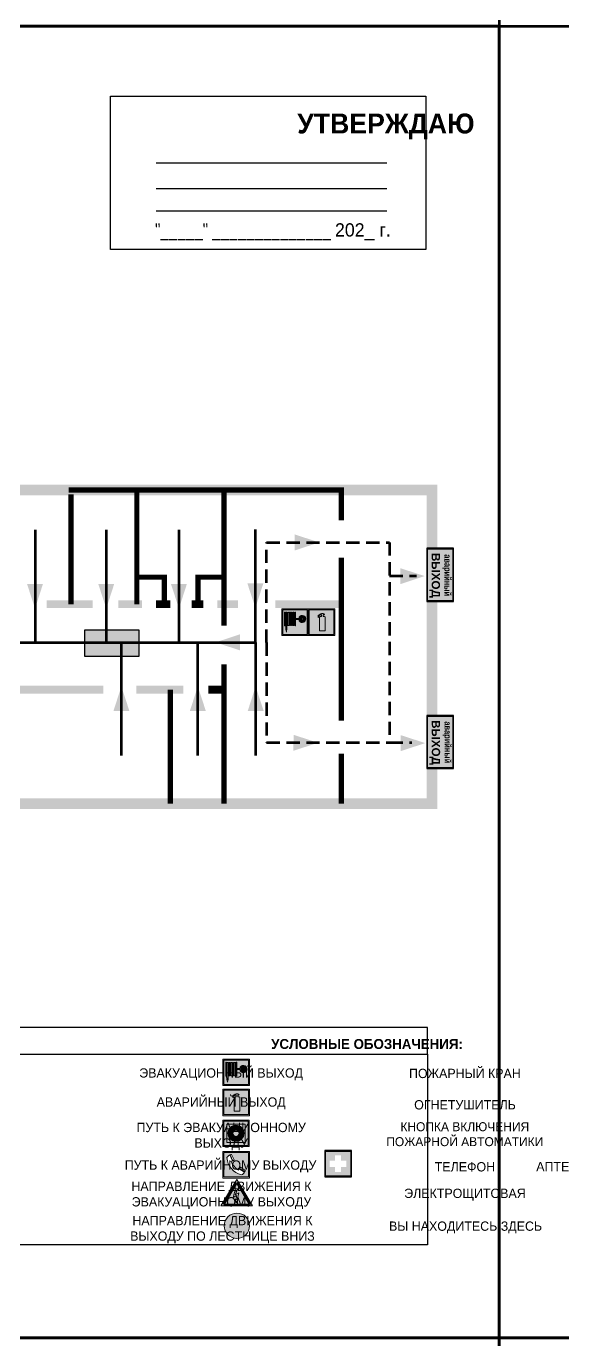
# Model space of a CAD drawing. Header units: millimetres. Extents: x 13810 to 67229, y 12374 to 21950.
# Drawn here: x 40170.2 to 40331.9, y 19876.4 to 20272 of the extents above; entities that cross this region are included whole.
import ezdxf

# ---------------------------------------------------------------- set-up
doc = ezdxf.new("R2010")
doc.units = ezdxf.units.MM
doc.linetypes.add('{ Wide Dash }', pattern=[12, 4, -2, 4, -2])
doc.layers.add('_Equipment', color=252, linetype='Continuous', lineweight=0)
doc.layers.add('План_Штампы', color=7, linetype='Continuous')
doc.styles.add('обычный', font='arial.ttf')

# ---------------------------------------------------------------- blocks, each defined once
blk = doc.blocks.new('A$C3E6D3DDE')
at = {"lineweight": 5}
h = blk.add_hatch(color=40, dxfattribs=at)
h.paths.add_polyline_path([(24.1, 1.45), (16.46, -11.35), (31.74, -11.35)])
h.paths.add_polyline_path([(24.09, -0.46), (30.03, -10.41), (18.14, -10.41)], flags=16)
h.paths.add_polyline_path([(24.54, -3.08), (23.41, -6.02), (25.13, -5.01), (24.33, -8.5), (24.82, -8.27), (23.79, -9.86), (23.4, -8.04), (23.8, -8.43), (24.04, -6.29), (22.39, -7.25), (23.44, -3.08)], flags=0)
h = blk.add_hatch(color=256, dxfattribs=at)
h.paths.add_polyline_path([(24.37, 0.03, 0.567511), (23.82, 0.03), (17.59, -10.4, 0.582454), (17.86, -10.88), (30.32, -10.88, 0.582149), (30.6, -10.4)])
h.paths.add_polyline_path([(24.09, -0.46), (18.14, -10.41), (30.03, -10.41)], flags=16)
h.paths.add_polyline_path([(24.54, -3.08), (23.41, -6.02), (25.13, -5.01), (24.33, -8.5), (24.82, -8.27), (23.79, -9.86), (23.4, -8.04), (23.8, -8.43), (24.04, -6.29), (22.39, -7.25), (23.44, -3.08)], flags=0)
h = blk.add_hatch(color=40, dxfattribs=at)
h.paths.add_polyline_path([(24.09, -0.46), (18.14, -10.41), (30.03, -10.41)])
h.paths.add_polyline_path([(24.82, -8.27), (23.79, -9.86), (23.4, -8.04), (23.8, -8.43), (24.04, -6.29), (22.39, -7.25), (23.44, -3.08), (24.54, -3.08), (23.41, -6.02), (25.13, -5.01), (24.33, -8.5)], flags=16)
at = {"color": 40, "lineweight": 5}
for p, q in [((16.46, -11.35), (24.1, 1.45)), ((24.1, 1.45), (31.74, -11.35))]:
    blk.add_line(p, q, dxfattribs=at)
at = {"lineweight": 5}
for p, q in [((17.59, -10.4), (23.82, 0.03)), ((24.37, 0.03), (30.6, -10.4)), ((18.14, -10.41), (24.09, -0.46)), ((23.44, -3.08), (22.39, -7.25)), ((22.39, -7.25), (24.04, -6.29)), ((23.41, -6.02), (24.54, -3.08)), ((25.13, -5.01), (23.41, -6.02)), ((24.54, -3.08), (23.44, -3.08)), ((24.04, -6.29), (23.8, -8.43)), ((24.09, -0.46), (30.03, -10.41)), ((24.33, -8.5), (25.13, -5.01)), ((17.86, -10.88), (30.32, -10.88)), ((18.14, -10.41), (30.03, -10.41)), ((23.8, -8.43), (23.4, -8.04)), ((23.4, -8.04), (23.79, -9.86)), ((23.79, -9.86), (24.82, -8.27)), ((24.82, -8.27), (24.33, -8.5))]:
    blk.add_line(p, q, dxfattribs=at)
at = {"color": 50, "lineweight": 5}
blk.add_line((31.74, -11.35), (16.46, -11.35), dxfattribs=at)
blk = doc.blocks.new('A$C54414219')
at = {"true_color": 0xffffff}
h = blk.add_hatch(color=7, dxfattribs=at)
h.paths.add_polyline_path([(2.39, -9.45), (2.39, -18.3), (11.23, -18.3), (11.23, -9.45)], flags=0)
h.paths.add_polyline_path([(10.71, -13.87, -1), (2.92, -13.87, -1)], flags=0)
h.paths.add_polyline_path([(8.3, -13.87, -1), (5.33, -13.87, -1)], flags=0)
h.paths.add_polyline_path([(0.41, -7.47), (0.41, -20.27), (13.21, -20.27), (13.21, -7.47)])
h.paths.add_polyline_path([(0.92, -19.77), (12.71, -19.77), (12.71, -7.98), (0.92, -7.98)], flags=16)
h.paths.add_polyline_path([(11.23, -9.45), (11.23, -18.3), (2.39, -18.3), (2.39, -9.45)], flags=0)
at = {"lineweight": 5}
h = blk.add_hatch(color=242, dxfattribs=at)
h.paths.add_polyline_path([(12.71, -7.98), (0.92, -7.98), (0.92, -19.77), (12.71, -19.77)])
h.paths.add_polyline_path([(11.23, -18.3), (2.39, -18.3), (2.39, -9.45), (11.23, -9.45)], flags=16)
h.paths.add_polyline_path([(10.71, -13.87, -1), (2.92, -13.87, -1)], flags=0)
h.paths.add_polyline_path([(8.3, -13.87, -1), (5.33, -13.87, -1)], flags=0)
at = {"true_color": 0xffffff}
h = blk.add_hatch(color=7, dxfattribs=at)
h.paths.add_polyline_path([(2.39, -9.45), (2.39, -18.3), (11.23, -18.3), (11.23, -9.45)])
h.paths.add_polyline_path([(10.71, -13.87, -1), (2.92, -13.87, -1)], flags=16)
h.paths.add_polyline_path([(8.3, -13.87, -1), (5.33, -13.87, -1)], flags=0)
at = {"lineweight": 5}
h = blk.add_hatch(color=242, dxfattribs=at)
h.paths.add_polyline_path([(2.92, -13.87, 1), (10.71, -13.87, 1)])
h.paths.add_polyline_path([(8.3, -13.87, -1), (5.33, -13.87, -1)], flags=16)
at = {"color": 242, "lineweight": 5}
for p, q in [((0.41, -20.27), (0.41, -7.47)), ((0.41, -7.47), (13.21, -7.47)), ((0.41, -7.47), (13.21, -7.47)), ((13.21, -20.27), (13.21, -7.47)), ((0.41, -20.27), (13.21, -20.27))]:
    blk.add_line(p, q, dxfattribs=at)
for points in [[(0.92, -7.98), (12.71, -7.98), (12.71, -19.77), (0.92, -19.77)], [(2.39, -9.45), (11.23, -9.45), (11.23, -18.3), (2.39, -18.3)]]:
    blk.add_lwpolyline(points, close=True, dxfattribs=at)
for radius in [3.89, 1.49]:
    blk.add_circle((6.81, -13.87), radius, dxfattribs=at)
blk = doc.blocks.new('A$C456E1F9C')
at = {"lineweight": 5}
h = blk.add_hatch(color=242, dxfattribs=at)
h.paths.add_polyline_path([(0.51, -1.47), (0.51, -13.26), (12.29, -13.26), (12.29, -1.47)])
h.paths.add_polyline_path([(5.42, -4.95, -0.254479), (4.78, -5.4), (3.52, -2.53, -0.209735), (4.23, -2.4)], flags=16)
h.paths.add_polyline_path([(8.53, -8.6), (10.87, -10.17), (10.54, -10.76), (8.03, -9.13, -0.192251)], flags=16)
h.paths.add_polyline_path([(4.61, -5.49, 0.005518), (3.87, -5.72, 0.128647), (7.49, -10.01, 0.00809), (7.83, -9.33), (10.47, -10.97, -0.16736), (8.99, -12.25, -0.327862), (1.95, -3.95, -0.166952), (3.36, -2.62)], flags=16)
at = {"color": 242, "lineweight": 5}
for p, q in [((0, -13.77), (0, -0.97)), ((12.8, -0.97), (0, -0.97)), ((4.61, -5.49), (3.36, -2.62)), ((3.52, -2.53), (4.78, -5.4)), ((4.23, -2.4), (5.42, -4.95)), ((12.8, -13.77), (12.8, -0.97)), ((7.83, -9.33), (10.47, -10.97)), ((8.03, -9.13), (10.54, -10.76)), ((10.81, -10.12), (8.53, -8.6)), ((10.54, -10.76), (10.8, -10.3)), ((10.8, -10.3), (10.81, -10.12)), ((0, -13.77), (12.8, -13.77))]:
    blk.add_line(p, q, dxfattribs=at)
blk.add_lwpolyline([(0.51, -1.47), (12.29, -1.47), (12.29, -13.26), (0.51, -13.26)], close=True, dxfattribs=at)
for centre, radius, start, end in [((4.59, -5.34), 2.99, 114.28453, 152.19739), ((11.12, -3.31), 9.19, 183.99153, 256.60086), ((4.02, -3.27), 0.891, 76.32839, 123.70924), ((14.98, -39.1), 35.17, 107.14873, 108.41345), ((13.86, -0.94), 11.08, 205.55365, 234.87622), ((4.68, -4.59), 0.824, 276.9621, 334.07228), ((-13.31, 0.8), 23.44, 332.54871, 334.40268), ((8.94, -9.5), 0.989, 114.40924, 157.93883), ((7.87, -9.46), 3, 291.92908, 329.9329)]:
    blk.add_arc(centre, radius, start, end, dxfattribs=at)
blk = doc.blocks.new('A$C18900ED3')
h = blk.add_hatch(color=126)
h.paths.add_polyline_path([(-0.18, -0.18), (-7.02, -0.18), (-7.02, -7.02), (-0.18, -7.02)])
h.paths.add_polyline_path([(-5.89, -4.46), (-5.89, -2.77), (-4.46, -2.77), (-4.46, -1.31), (-2.77, -1.31), (-2.77, -2.77), (-1.33, -2.77), (-1.33, -4.46), (-2.77, -4.46), (-2.77, -5.89), (-4.46, -5.89), (-4.46, -4.46)], flags=16)
at = {"color": 126}
for p, q in [((-7.2, 0), (-7.2, -7.2)), ((0, 0), (-7.2, 0)), ((0, -7.2), (0, 0)), ((-7.02, -7.02), (-7.02, -0.18)), ((-7.02, -0.18), (-0.18, -0.18)), ((-0.18, -0.18), (-0.18, -7.02)), ((-0.18, -7.02), (-7.02, -7.02)), ((-7.2, -7.2), (0, -7.2))]:
    blk.add_line(p, q, dxfattribs=at)
blk = doc.blocks.new('A$C37112FD5')
at = {"true_color": 0xf5f5ff}
h = blk.add_hatch(color=7, dxfattribs=at)
h.dxf.hatch_style = 1
h.paths.add_polyline_path([(12.8, -7.4), (0, -7.4), (0, -20.2), (12.8, -20.2)])
h.paths.add_polyline_path([(12.29, -7.91), (12.29, -19.69), (0.51, -19.69), (0.51, -7.91)], flags=16)
h.paths.add_polyline_path([(4.98, -9.04, -0.42597), (5.17, -9.22), (5.17, -12.25), (5.17, -15.29, -0.432244), (4.98, -15.47), (4.83, -15.47, -0.42597), (4.64, -15.29), (4.64, -12.25), (4.64, -9.22, -0.432244), (4.83, -9.04)], flags=0)
h.paths.add_polyline_path([(4.28, -9.22), (4.28, -12.25), (4.28, -15.29, -0.432244), (4.09, -15.47), (3.94, -15.47, -0.42597), (3.75, -15.29), (3.75, -12.25), (3.75, -9.22, -0.432244), (3.94, -9.04), (4.09, -9.04, -0.42597)], flags=0)
h.paths.add_polyline_path([(5.72, -9.04), (5.87, -9.04, -0.42597), (6.06, -9.22), (6.06, -12.25), (6.06, -15.29, -0.432244), (5.87, -15.47), (5.72, -15.47, -0.42597), (5.53, -15.29), (5.53, -12.25), (5.53, -9.22, -0.432244)], flags=0)
h.paths.add_polyline_path([(6.42, -8.9), (6.5, -8.9, -0.42597), (6.69, -9.08), (6.69, -12.03), (8.21, -12.03, -15.824349), (8.21, -12.47), (6.69, -12.47), (6.69, -15.42, -0.432244), (6.5, -15.6), (6.42, -15.6)], flags=0)
h.paths.add_polyline_path([(3.39, -9.22), (3.39, -12.25), (3.39, -15.29, -0.432244), (3.2, -15.47), (3.05, -15.47, -0.42597), (2.85, -15.29), (2.85, -12.25), (2.85, -9.22, -0.432244), (3.05, -9.04), (3.2, -9.04, -0.42597)], flags=0)
h.paths.add_polyline_path([(2.5, -9.22), (2.5, -16.71), (1.96, -16.71), (1.96, -9.22, -0.432244), (2.15, -9.04), (2.31, -9.04, -0.42597)], flags=0)
h.paths.add_polyline_path([(1.61, -8.9), (1.61, -15.6), (1.57, -15.6, -0.42597), (1.37, -15.42), (1.37, -12.03), (1.37, -9.09, -0.432244), (1.57, -8.9)], flags=0)
h.paths.add_polyline_path([(9.76, -10.81), (9.76, -12.03), (8.49, -12.03, -0.336371)], flags=0)
h.paths.add_polyline_path([(8.49, -12.47), (9.76, -12.47), (9.76, -13.7, -0.336371)], flags=0)
h.paths.add_polyline_path([(10.11, -10.81, -0.336371), (11.38, -12.03), (10.11, -12.03)], flags=0)
h.paths.add_polyline_path([(10.11, -12.47), (11.38, -12.47, -0.336371), (10.11, -13.7)], flags=0)
h.paths.add_polyline_path([(2.5, -16.84), (2.5, -17.05), (1.97, -17.05), (1.97, -16.84)], flags=0)
h.paths.add_polyline_path([(2.5, -17.24, -0.033778), (2.24, -18.6, -0.033778), (1.97, -17.24)], flags=0)
h = blk.add_hatch(color=242)
h.dxf.hatch_style = 1
h.paths.add_polyline_path([(12.29, -7.91), (0.51, -7.91), (0.51, -19.69), (12.29, -19.69)])
h.paths.add_polyline_path([(6.42, -15.6), (6.42, -8.9), (6.5, -8.9, -0.42597), (6.69, -9.08), (6.69, -12.03), (8.21, -12.03, -15.824349), (8.21, -12.47), (6.69, -12.47), (6.69, -15.42, -0.432244), (6.5, -15.6)], flags=16)
h.paths.add_polyline_path([(5.87, -15.47), (5.72, -15.47, -0.42597), (5.53, -15.29), (5.53, -12.25), (5.53, -9.22, -0.432244), (5.72, -9.04), (5.87, -9.04, -0.42597), (6.06, -9.22), (6.06, -12.25), (6.06, -15.29, -0.432244)], flags=16)
h.paths.add_polyline_path([(4.98, -15.47), (4.83, -15.47, -0.42597), (4.64, -15.29), (4.64, -12.25), (4.64, -9.22, -0.432244), (4.83, -9.04), (4.98, -9.04, -0.42597), (5.17, -9.22), (5.17, -12.25), (5.17, -15.29, -0.432244)], flags=16)
h.paths.add_polyline_path([(4.09, -15.47), (3.94, -15.47, -0.42597), (3.75, -15.29), (3.75, -12.25), (3.75, -9.22, -0.432244), (3.94, -9.04), (4.09, -9.04, -0.42597), (4.28, -9.22), (4.28, -12.25), (4.28, -15.29, -0.432244)], flags=16)
h.paths.add_polyline_path([(3.2, -15.47), (3.05, -15.47, -0.42597), (2.85, -15.29), (2.85, -12.25), (2.85, -9.22, -0.432244), (3.05, -9.04), (3.2, -9.04, -0.42597), (3.39, -9.22), (3.39, -12.25), (3.39, -15.29, -0.432244)], flags=16)
h.paths.add_polyline_path([(2.5, -17.05), (1.97, -17.05), (1.97, -16.84), (2.5, -16.84)], flags=16)
h.paths.add_polyline_path([(2.5, -17.24, -0.033778), (2.24, -18.6, -0.033778), (1.97, -17.24)], flags=16)
h.paths.add_polyline_path([(2.5, -16.71), (1.96, -16.71), (1.96, -9.22, -0.432244), (2.15, -9.04), (2.31, -9.04, -0.42597), (2.5, -9.22)], flags=16)
h.paths.add_polyline_path([(1.61, -15.6), (1.57, -15.6, -0.42597), (1.37, -15.42), (1.37, -12.03), (1.37, -9.09, -0.432244), (1.57, -8.9), (1.61, -8.9)], flags=16)
h.paths.add_polyline_path([(8.49, -12.47), (9.76, -12.47), (9.76, -13.7, -0.336371)], flags=0)
h.paths.add_polyline_path([(10.11, -13.7), (10.11, -12.47), (11.38, -12.47, -0.336371)], flags=0)
h.paths.add_polyline_path([(8.49, -12.03, -0.336371), (9.76, -10.81), (9.76, -12.03)], flags=0)
h.paths.add_polyline_path([(10.11, -12.03), (10.11, -10.81, -0.336371), (11.38, -12.03)], flags=0)
h = blk.add_hatch(color=7, dxfattribs=at)
h.dxf.hatch_style = 1
h.paths.add_polyline_path([(1.61, -8.9), (1.57, -8.9, 0.432244), (1.37, -9.09), (1.37, -12.03), (1.37, -15.42, 0.42597), (1.57, -15.6), (1.61, -15.6)])
h.paths.add_polyline_path([(2.5, -9.22, 0.42597), (2.31, -9.04), (2.15, -9.04, 0.432244), (1.96, -9.22), (1.96, -16.71), (2.5, -16.71)])
h.paths.add_polyline_path([(2.5, -16.84), (1.97, -16.84), (1.97, -17.05), (2.5, -17.05)])
h.paths.add_polyline_path([(2.5, -17.24), (1.97, -17.24, 0.033778), (2.24, -18.6, 0.033778)])
h.paths.add_polyline_path([(3.39, -12.25), (3.39, -9.22, 0.42597), (3.2, -9.04), (3.05, -9.04, 0.432244), (2.85, -9.22), (2.85, -12.25), (2.85, -15.29, 0.42597), (3.05, -15.47), (3.2, -15.47, 0.432244), (3.39, -15.29)])
h.paths.add_polyline_path([(4.28, -12.25), (4.28, -9.22, 0.42597), (4.09, -9.04), (3.94, -9.04, 0.432244), (3.75, -9.22), (3.75, -12.25), (3.75, -15.29, 0.42597), (3.94, -15.47), (4.09, -15.47, 0.432244), (4.28, -15.29)])
h.paths.add_polyline_path([(5.17, -12.25), (5.17, -9.22, 0.42597), (4.98, -9.04), (4.83, -9.04, 0.432244), (4.64, -9.22), (4.64, -12.25), (4.64, -15.29, 0.42597), (4.83, -15.47), (4.98, -15.47, 0.432244), (5.17, -15.29)])
h.paths.add_polyline_path([(6.06, -12.25), (6.06, -9.22, 0.42597), (5.87, -9.04), (5.72, -9.04, 0.432244), (5.53, -9.22), (5.53, -12.25), (5.53, -15.29, 0.42597), (5.72, -15.47), (5.87, -15.47, 0.432244), (6.06, -15.29)])
h.paths.add_polyline_path([(6.69, -12.47), (8.21, -12.47, 15.824349), (8.21, -12.03), (6.69, -12.03), (6.69, -9.08, 0.42597), (6.5, -8.9), (6.42, -8.9), (6.42, -15.6), (6.5, -15.6, 0.432244), (6.69, -15.42)])
h.paths.add_polyline_path([(8.49, -12.47), (9.76, -12.47), (9.76, -13.7, -0.336371)], flags=16)
h.paths.add_polyline_path([(8.49, -12.03, -0.336371), (9.76, -10.81), (9.76, -12.03)], flags=16)
h.paths.add_polyline_path([(10.11, -12.47), (11.38, -12.47, -0.336371), (10.11, -13.7)], flags=16)
h.paths.add_polyline_path([(10.11, -12.03), (10.11, -10.81, -0.336371), (11.38, -12.03)], flags=16)
h = blk.add_hatch(color=242)
h.dxf.hatch_style = 1
h.paths.add_polyline_path([(9.76, -10.81, 0.336371), (8.49, -12.03), (9.76, -12.03)])
h.paths.add_polyline_path([(10.11, -10.81), (10.11, -12.03), (11.38, -12.03, 0.336371)])
h.paths.add_polyline_path([(11.38, -12.47), (10.11, -12.47), (10.11, -13.7, 0.336371)])
h.paths.add_polyline_path([(9.76, -12.47), (8.49, -12.47, 0.336371), (9.76, -13.7)])
at = {"color": 242, "lineweight": 5}
for p, q in [((0, -20.2), (0, -7.4)), ((0, -7.4), (12.8, -7.4)), ((1.37, -12.03), (1.37, -9.08)), ((1.37, -12.03), (1.37, -15.42)), ((1.57, -8.9), (1.61, -8.9)), ((1.61, -8.9), (1.61, -15.6)), ((1.96, -16.71), (1.96, -9.22)), ((2.15, -9.04), (2.31, -9.04)), ((2.5, -16.71), (2.5, -9.22)), ((2.85, -12.25), (2.85, -9.22)), ((2.85, -12.25), (2.85, -15.29)), ((3.05, -9.04), (3.2, -9.04)), ((3.39, -12.25), (3.39, -9.22)), ((3.39, -12.25), (3.39, -15.29)), ((3.75, -12.25), (3.75, -9.22)), ((3.75, -12.25), (3.75, -15.29)), ((3.94, -9.04), (4.09, -9.04)), ((4.28, -12.25), (4.28, -9.22)), ((4.28, -12.25), (4.28, -15.29)), ((4.64, -12.25), (4.64, -9.22)), ((4.64, -12.25), (4.64, -15.29)), ((4.83, -9.04), (4.98, -9.04)), ((5.17, -12.25), (5.17, -9.22)), ((5.17, -12.25), (5.17, -15.29)), ((5.53, -12.25), (5.53, -9.22)), ((5.53, -12.25), (5.53, -15.29)), ((5.72, -9.04), (5.87, -9.04)), ((6.06, -12.25), (6.06, -9.22)), ((6.06, -12.25), (6.06, -15.29)), ((6.42, -8.9), (6.42, -15.6)), ((6.5, -8.9), (6.42, -8.9)), ((6.69, -12.03), (6.69, -9.08)), ((8.21, -12.03), (6.69, -12.03)), ((8.21, -12.47), (6.69, -12.47)), ((6.69, -12.47), (6.69, -15.42)), ((9.76, -12.03), (8.49, -12.03)), ((9.76, -12.47), (8.49, -12.47)), ((9.76, -10.81), (9.76, -12.03)), ((9.76, -12.47), (9.76, -13.7)), ((10.11, -10.81), (10.11, -12.03)), ((11.38, -12.03), (10.11, -12.03)), ((11.38, -12.47), (10.11, -12.47)), ((10.11, -12.47), (10.11, -13.7)), ((12.8, -20.2), (12.8, -7.4)), ((1.57, -15.6), (1.61, -15.6)), ((1.96, -16.71), (2.5, -16.71)), ((1.97, -16.84), (2.5, -16.84)), ((1.97, -17.05), (1.97, -16.84)), ((2.5, -17.05), (1.97, -17.05)), ((1.97, -17.24), (2.5, -17.24)), ((2.5, -16.84), (2.5, -17.05)), ((3.05, -15.47), (3.2, -15.47)), ((3.94, -15.47), (4.09, -15.47)), ((4.83, -15.47), (4.98, -15.47)), ((5.72, -15.47), (5.87, -15.47)), ((6.42, -15.6), (6.5, -15.6)), ((0, -20.2), (12.8, -20.2))]:
    blk.add_line(p, q, dxfattribs=at)
blk.add_lwpolyline([(0.51, -7.91), (12.29, -7.91), (12.29, -19.69), (0.51, -19.69)], close=True, dxfattribs=at)
for centre, radius, start, end in [((1.56, -9.09), 0.182, 87.10267, 180.60715), ((2.15, -9.22), 0.182, 87.10267, 180.60715), ((2.32, -9.22), 0.182, 359.39285, 92.89733), ((3.04, -9.22), 0.182, 87.10267, 180.60715), ((3.21, -9.22), 0.182, 359.39285, 92.89733), ((3.93, -9.22), 0.182, 87.10267, 180.60715), ((4.1, -9.22), 0.182, 359.39285, 92.89733), ((4.82, -9.22), 0.182, 87.10267, 180.60715), ((4.99, -9.22), 0.182, 359.39285, 92.89733), ((5.71, -9.22), 0.182, 87.10267, 180.60715), ((5.88, -9.22), 0.182, 359.39285, 92.89733), ((6.51, -9.09), 0.182, 359.39285, 92.89733), ((9.93, -12.25), 1.74, 187.23185, 172.76815), ((9.93, -12.25), 1.46, 96.99266, 171.35851), ((9.93, -12.25), 1.46, 188.64149, 263.00734), ((9.93, -12.25), 1.46, 8.64149, 83.00734), ((9.93, -12.25), 1.46, 276.99266, 351.35851), ((1.56, -15.42), 0.182, 179.39285, 272.89733), ((12.17, -15.98), 10.27, 187.04098, 194.7793), ((-7.7, -15.98), 10.27, 345.2207, 352.95902), ((3.04, -15.29), 0.182, 179.39285, 272.89733), ((3.21, -15.29), 0.182, 267.10267, 0.60715), ((3.93, -15.29), 0.182, 179.39285, 272.89733), ((4.1, -15.29), 0.182, 267.10267, 0.60715), ((4.82, -15.29), 0.182, 179.39285, 272.89733), ((4.99, -15.29), 0.182, 267.10267, 0.60715), ((5.71, -15.29), 0.182, 179.39285, 272.89733), ((5.88, -15.29), 0.182, 267.10267, 0.60715), ((6.51, -15.42), 0.182, 267.10267, 0.60715)]:
    blk.add_arc(centre, radius, start, end, dxfattribs=at)
blk = doc.blocks.new('A$C3AD82952')
at = {"true_color": 0xf5f5ff}
h = blk.add_hatch(color=7, dxfattribs=at)
h.dxf.hatch_style = 1
h.paths.add_polyline_path([(8.21, 8.73, 0.414214), (7.89, 9.05), (7.22, 9.05), (7.22, 9.92), (7.59, 9.92, 1), (7.57, 10.36), (7.22, 10.36), (7.22, 10.6), (6.43, 10.6), (6.43, 10.36), (6.01, 10.36), (4.74, 9.59), (4.74, 8.69), (4.98, 8.73), (4.98, 9.26), (6.12, 9.91), (6.43, 9.91), (6.43, 9.05), (5.76, 9.05, 0.414214), (5.44, 8.73), (5.44, 2.2), (8.21, 2.2)], flags=0)
h.paths.add_polyline_path([(12.8, 12.8), (0, 12.8), (0, 0), (12.8, 0)])
h.paths.add_polyline_path([(0.51, 12.29), (12.29, 12.29), (12.29, 0.51), (0.51, 0.51)], flags=16)
h.paths.add_polyline_path([(4.74, 9.59), (6.01, 10.36), (6.43, 10.36), (6.43, 10.6), (7.22, 10.6), (7.22, 10.36), (7.59, 10.36, -0.94586), (7.59, 9.92), (7.22, 9.92), (7.22, 9.05), (7.89, 9.05, -0.414214), (8.21, 8.73), (8.21, 2.2), (5.44, 2.2), (5.44, 8.73, -0.414214), (5.76, 9.05), (6.43, 9.05), (6.43, 9.91), (6.12, 9.91), (4.98, 9.26), (4.98, 8.73), (4.74, 8.69)], flags=0)
h = blk.add_hatch(color=242)
h.dxf.hatch_style = 1
h.paths.add_polyline_path([(12.29, 12.29), (0.51, 12.29), (0.51, 0.51), (12.29, 0.51)])
h.paths.add_polyline_path([(4.74, 8.69), (4.74, 9.59), (6.01, 10.36), (6.43, 10.36), (6.43, 10.6), (7.22, 10.6), (7.22, 10.36), (7.59, 10.36, -0.94586), (7.59, 9.92), (7.22, 9.92), (7.22, 9.05), (7.89, 9.05, -0.414214), (8.21, 8.73), (8.21, 2.2), (5.44, 2.2), (5.44, 8.73, -0.414214), (5.76, 9.05), (6.43, 9.05), (6.43, 9.91), (6.12, 9.91), (4.98, 9.26), (4.98, 8.73)], flags=16)
h = blk.add_hatch(color=7, dxfattribs=at)
h.dxf.hatch_style = 1
h.paths.add_polyline_path([(8.21, 8.73, 0.414214), (7.89, 9.05), (7.22, 9.05), (7.22, 9.92), (7.59, 9.92, 1), (7.57, 10.36), (7.22, 10.36), (7.22, 10.6), (6.43, 10.6), (6.43, 10.36), (6.01, 10.36), (4.74, 9.59), (4.74, 8.69), (4.98, 8.73), (4.98, 9.26), (6.12, 9.91), (6.43, 9.91), (6.43, 9.05), (5.76, 9.05, 0.414214), (5.44, 8.73), (5.44, 2.2), (8.21, 2.2)])
at = {"color": 242, "lineweight": 5}
for p, q in [((0, 0), (0, 12.8)), ((0, 12.8), (12.8, 12.8)), ((12.8, 0), (12.8, 12.8)), ((6.01, 10.36), (4.74, 9.59)), ((4.74, 9.59), (4.74, 8.69)), ((4.74, 8.69), (4.98, 8.73)), ((4.98, 9.26), (6.12, 9.91)), ((4.98, 8.73), (4.98, 9.26)), ((5.44, 2.2), (5.44, 8.73)), ((5.76, 9.05), (6.43, 9.05)), ((6.01, 10.36), (6.43, 10.36)), ((6.12, 9.91), (6.43, 9.91)), ((7.22, 10.6), (6.43, 10.6)), ((6.43, 10.6), (6.43, 10.36)), ((6.43, 9.91), (6.43, 9.05)), ((7.22, 10.36), (7.22, 10.6)), ((7.59, 10.36), (7.22, 10.36)), ((7.22, 9.05), (7.22, 9.92)), ((7.59, 9.92), (7.22, 9.92)), ((7.89, 9.05), (7.22, 9.05)), ((8.21, 2.2), (8.21, 8.73)), ((0, 0), (12.8, 0)), ((5.44, 2.2), (8.21, 2.2))]:
    blk.add_line(p, q, dxfattribs=at)
blk.add_lwpolyline([(0.51, 12.29), (12.29, 12.29), (12.29, 0.51), (0.51, 0.51)], close=True, dxfattribs=at)
for centre, radius, start, end in [((5.76, 8.73), 0.32, 90, 180), ((7.58, 10.14), 0.223, 273.18746, 86.81254), ((7.89, 8.73), 0.32, 0, 90)]:
    blk.add_arc(centre, radius, start, end, dxfattribs=at)
blk = doc.blocks.new('A$C7B8C2D5B')
at = {"lineweight": 0}
h = blk.add_hatch(color=5, dxfattribs=at)
h.dxf.hatch_style = 1
h.paths.add_polyline_path([(1.4, -3.02, 1), (-2.11, -3.02, 1)])
at = {"color": 5, "lineweight": 0}
blk.add_circle((-0.36, -3.02), 1.75, dxfattribs=at)
blk = doc.blocks.new('A$C41C009D9')
at = {"true_color": 0xffffff}
blk.add_hatch(color=7, dxfattribs=at).paths.add_polyline_path([(0, 8), (-16, 8), (-16, 0), (0, 0)])
h = blk.add_hatch(color=126)
h.dxf.hatch_style = 1
h.paths.add_polyline_path([(-15.8, 7.8), (-15.8, 0.2), (-0.2, 0.2), (-0.2, 7.8)])
at = {"color": 126}
for points in [[(-16, 0), (0, 0), (0, 8), (-16, 8)], [(-16, 0), (0, 0), (0, 8), (-16, 8)], [(-15.8, 7.8), (-0.2, 7.8), (-0.2, 0.2), (-15.8, 0.2)]]:
    blk.add_lwpolyline(points, close=True, dxfattribs=at)
at = {"color": 7, "true_color": 0xffffff, "insert": (-15.8, 7.3), "char_height": 2.5, "width": 15.5999, "attachment_point": 1, "style": 'обычный'}
blk.add_mtext('\\pi1.6133;{\\fArial|b1|i0|c204|p34;\\H0.8x;\\W0.8;аварийный\\H1.25x;\\W1;\\P\\pi1.2327;ВЫХОД}', dxfattribs=at)
blk = doc.blocks.new('A$C32E8229D')
at = {"true_color": 0xffffff}
blk.add_hatch(color=7, dxfattribs=at).paths.add_polyline_path([(0, 0), (0, -8), (16, -8), (16, 0)])
h = blk.add_hatch(color=126)
h.paths.add_polyline_path([(0.2, -0.2), (15.8, -0.2), (15.8, -7.8), (0.2, -7.8)])
h.paths.add_polyline_path([(13.49, -2.05), (12.08, -2.05), (11.37, -2.63, 0.162397), (11.29, -2.84), (11.29, -3.63), (10.35, -3.63), (10.35, -4.05), (11.68, -4.05), (11.68, -3.48), (12.26, -4.28), (11.29, -5.1), (11.29, -6.78), (11.85, -6.78), (11.85, -5.44), (12.8, -4.64), (12.8, -5.94), (14.46, -5.94), (14.46, -5.39), (13.45, -5.39), (13.45, -3.97), (12.46, -2.59), (13.15, -2.59), (13.69, -3.34), (14.18, -3)], flags=16)
h.paths.add_polyline_path([(10.74, -1.82, 1), (11.8, -1.82, 1)], flags=16)
h.paths.add_polyline_path([(9.39, -3.59), (5.99, -3.59), (6.56, -3.03), (5.91, -3.03), (5.1, -3.83), (5.91, -4.64), (6.56, -4.64), (5.99, -4.09), (9.39, -4.09)], flags=16)
h.paths.add_polyline_path([(4.29, -1.08), (1.72, -1.08), (1.72, -6.6), (4.29, -6.6)], flags=16)
at = {"color": 126}
blk.add_lwpolyline([(16, -8), (0, -8), (0, 0), (16, 0)], close=True, dxfattribs=at)

msp = doc.modelspace()

# ---------------------------------------------------------------- linework, layer by layer
at = {"color": 2, "lineweight": 100}
for points in [[(39712.67, 20666.99), (40312.67, 20666.99), (40312.67, 20271.99), (39712.67, 20271.99)], [(39712.67, 20271.99), (40312.67, 20271.99), (40312.67, 19876.99), (39712.67, 19876.99)], [(40312.67, 20271.99), (40912.67, 20271.99), (40912.67, 19876.99), (40312.67, 19876.99)], [(39712.67, 19876.99), (40312.67, 19876.99), (40312.67, 19481.99), (39712.67, 19481.99)], [(40312.67, 19876.99), (40912.67, 19876.99), (40912.67, 19481.99), (40312.67, 19481.99)]]:
    msp.add_lwpolyline(points, close=True, dxfattribs=at)
for points in [[(40195.62, 20250.96), (40290.62, 20250.96), (40290.62, 20204.75), (40195.62, 20204.75)], [(40147.29, 19962.4), (40291.06, 19962.4), (40291.06, 19970.45), (40147.29, 19970.45)], [(40147.29, 19962.4), (40291.06, 19962.4), (40291.06, 19905), (40147.29, 19905)]]:
    msp.add_lwpolyline(points, close=True)
for points in [[(40209.37, 20230.91), (40278.89, 20230.91)], [(40209.37, 20223.15), (40278.89, 20223.15)], [(40209.37, 20216.36), (40278.89, 20216.36)]]:
    msp.add_lwpolyline(points)
at = {"color": 126, "lineweight": 100, "true_color": 0x008754}
for points in [[(40113.96, 20086.35), (40239.24, 20086.35), (40239.24, 20120.44)], [(40172.84, 20120.37), (40172.84, 20086.35)], [(40194.3, 20120.37), (40194.3, 20086.35)], [(40216.21, 20120.37), (40216.21, 20086.35)], [(40198.78, 20086.35), (40198.78, 20052.33)], [(40221.81, 20086.35), (40221.81, 20052.33)], [(40239.24, 20086.35), (40239.24, 20052.33)]]:
    msp.add_lwpolyline(points, dxfattribs=at)
at = {"color": 126, "linetype": '{ Wide Dash }', "lineweight": 100, "true_color": 0x008754}
for points in [[(40242.6, 20086.35), (40242.6, 20116.55), (40279.63, 20116.55), (40279.63, 20056.25), (40286.4, 20056.25)], [(40279.63, 20106.48), (40287.77, 20106.48)], [(40242.6, 20086.35), (40242.6, 20056.25), (40279.63, 20056.25)]]:
    msp.add_lwpolyline(points, dxfattribs=at)
at = {"layer": '_Equipment', "color": 0, "lineweight": 0}
for points, const_width in [([(40160.22, 20132.35), (40293.13, 20132.35), (40293.13, 20132.35)], 3.2), ([(40182.98, 20132.35), (40203.51, 20132.35), (40203.51, 20097.94)], 1.6), ([(40183.71, 20097.94), (40183.71, 20131.07)], 1.6), ([(40203.51, 20132.35), (40229.75, 20132.35), (40229.75, 20097.94)], 1.6), ([(40229.75, 20132.35), (40265.11, 20132.35), (40265.11, 20125.83)], 1.6), ([(40265.11, 20132.35), (40292.49, 20132.35), (40292.49, 20112.8)], 3.2), ([(40265.11, 20123.19), (40265.11, 20125.83)], 1.6), ([(40265.11, 20072.23), (40265.11, 20111.91)], 1.6), ([(40211.8, 20097.94), (40211.8, 20106.07), (40203.51, 20106.07)], 1.6), ([(40221.9, 20097.94), (40221.9, 20106.07), (40229.75, 20106.07)], 1.6), ([(40292.49, 20100.04), (40292.49, 20062.33)], 3.2), ([(40176.33, 20097.94), (40190.18, 20097.94)], 2.4), ([(40197.94, 20097.94), (40205.06, 20097.94)], 2.4), ([(40209.28, 20097.94), (40213.64, 20097.94)], 2.4), ([(40220, 20097.94), (40223.54, 20097.94)], 2.4), ([(40227.72, 20097.94), (40233.95, 20097.94)], 2.4), ([(40229.75, 20097.94), (40229.75, 20091.43)], 1.6), ([(40245.24, 20097.94), (40261.86, 20097.94), (40265.11, 20097.94)], 2.4), ([(40229.75, 20079.85), (40229.75, 20037.86)], 1.6), ([(40160.22, 20072.23), (40193.44, 20072.23)], 2.4), ([(40203.33, 20072.23), (40217.53, 20072.23)], 2.4), ([(40213.6, 20072.23), (40213.6, 20037.86)], 1.6), ([(40225.09, 20072.23), (40229.75, 20072.23)], 2.4), ([(40265.11, 20062.86), (40265.11, 20072.23)], 1.6), ([(40292.49, 20051.05), (40292.49, 20037.86), (40160.22, 20037.86)], 3.2), ([(40265.11, 20037.86), (40265.11, 20052.9)], 1.6)]:
    msp.add_lwpolyline(points, dxfattribs=dict(at, const_width=const_width))
at = {"layer": 'План_Штампы', "color": 126, "true_color": 0x008754}
for points in [[(40251.1, 20114.12), (40251.11, 20118.93), (40258.49, 20116.54)], [(40282.88, 20103.97), (40282.89, 20108.78), (40290.26, 20106.4)], [(40170.42, 20104.03), (40175.22, 20104.02), (40172.84, 20096.64)], [(40191.88, 20104.03), (40196.69, 20104.02), (40194.31, 20096.64)], [(40213.79, 20104.03), (40218.59, 20104.02), (40216.21, 20096.64)], [(40236.82, 20104.2), (40241.63, 20104.19), (40239.24, 20096.81)], [(40234.57, 20088.85), (40234.55, 20084.05), (40227.18, 20086.43)], [(40201.27, 20065.77), (40196.47, 20065.78), (40198.85, 20073.16)], [(40224.31, 20065.77), (40219.5, 20065.78), (40221.88, 20073.16)], [(40241.73, 20065.77), (40236.93, 20065.78), (40239.31, 20073.16)], [(40250.71, 20053.78), (40250.73, 20058.59), (40258.1, 20056.21)], [(40283.03, 20053.68), (40283.04, 20058.49), (40290.41, 20056.1)]]:
    msp.add_solid(points, dxfattribs=at)

# ---------------------------------------------------------------- block references
at = {"rotation": 270}
for p in [(40290.89, 20098.78), (40290.93, 20048.45)]:
    msp.add_blockref('A$C41C009D9', p, dxfattribs=at)
for name, p, xscale, yscale, zscale in [('A$C37112FD5', (40247.17, 20101.14), 0.6249984004534781, 0.6249984004534781, 0.6249984004534781), ('A$C3AD82952', (40255.17, 20088.52), 0.625, 0.625, 0.625), ('A$C37112FD5', (40229.43, 19965.58), 0.6249984004534781, 0.6249984004534781, 0.6249984004534781), ('A$C3AD82952', (40229.43, 19943.88), 0.625, 0.625, 0.625), ('A$C54414219', (40229.12, 19947.25), 0.625, 0.625, 0.625), ('A$C456E1F9C', (40229.43, 19933.71), 0.625, 0.625, 0.625), ('A$C18900ED3', (40268.16, 19933.42), 1.111111111007631, 1.111111111007631, 1.111111111007631), ('A$C3E6D3DDE', (40218.56, 19923.78), 0.625, 0.625, 0.625), ('A$C7B8C2D5B', (40234.46, 19917.31), 2.177419353276491, 2.177419353276491, 2.177419353276491)]:
    msp.add_blockref(name, p, dxfattribs=dict(xscale=xscale, yscale=yscale, zscale=zscale))
at = {"layer": 'План_Штампы', "color": 126, "true_color": 0x008754, "xscale": 1.012510887696, "yscale": 1.012510887696, "zscale": 1.012510887696, "rotation": 359.9978653237145}
msp.add_blockref('A$C32E8229D', (40187.87, 20090.26), dxfattribs=at)

# ---------------------------------------------------------------- texts
at = {"lineweight": 0, "attachment_point": 5, "style": 'обычный'}
for s, insert, char_height, width in [('\\pi-18,l18,t18;{\\fProxima Nova Rg|b1|i0|c204|p2;УТВЕРЖДАЮ\\H1.1997x; }', (40278.56, 20241.84), 6, 126.6484), ('{\\fArial Narrow|b0|i0|c204|p34;"_____" ______________ \\fProxima Nova Rg|b0|i0|c204|p2;202_ г. }', (40244.52, 20210.08), 4, 78.6503), ('{\\fProxima Nova Rg|b1|i0|c204|p2;УСЛОВНЫЕ ОБОЗНАЧЕНИЯ:\\H1.1997x; }', (40272.87, 19965.46), 3, 175.1736), ('\\pi-8.4,l8.4,t8.4;{\\fProxima Nova Rg|b0|i0|c204|p2;ЭВАКУАЦИОННЫЙ ВЫХОД\\H1.6404x; }', (40228.91, 19956.35), 2.8, 126.6484), ('\\pi-8.4,l8.4,t8.4;{\\fProxima Nova Rg|b0|i0|c204|p2;ПОЖАРНЫЙ КРАН\\H1.6404x; }', (40302.37, 19956.59), 2.8, 126.6484), ('\\pi-8.4,l8.4,t8.4;{\\fProxima Nova Rg|b0|i0|c204|p2;АВАРИЙНЫЙ ВЫХОД\\H1.6404x; }', (40228.93, 19947.59), 2.8, 126.6484), ('\\pi-8.4,l8.4,t8.4;{\\fProxima Nova Rg|b0|i0|c204|p2;ОГНЕТУШИТЕЛЬ\\H1.1997x; }', (40302.4, 19947.14), 2.8, 126.6484), ('\\pi-8.4,l8.4,t8.4;{\\fProxima Nova Rg|b0|i0|c204|p2;ПУТЬ К ЭВАКУАЦИОННОМУ \\PВЫХОДУ }', (40228.92, 19937.6), 2.8, 126.6484), ('\\pi-8.1,l8.1,t8.1;{\\fProxima Nova Rg|b0|i0|c204|p2;КНОПКА ВКЛЮЧЕНИЯ\\PПОЖАРНОЙ АВТОМАТИКИ}', (40302.34, 19938.29), 2.7, 126.6484), ('\\pi-8.4,l8.4,t8.4;{\\fProxima Nova Rg|b0|i0|c204|p2;ПУТЬ К АВАРИЙНОМУ ВЫХОДУ \\H1.6404x; }', (40228.73, 19928.6), 2.8, 126.6484), ('\\pi-8.4,l8.4,t8.4;{\\fProxima Nova Rg|b0|i0|c204|p2;ТЕЛЕФОН\\H1.1997x; }', (40302.38, 19928.47), 2.8, 126.6484), ('\\pi-8.4,l8.4,t8.4;{\\fProxima Nova Rg|b0|i0|c204|p2;АПТЕЧКА\\H1.1667x; }', (40332.44, 19928.56), 2.8, 126.6484), ('\\pi-8.4,l8.4,t8.4;{\\fProxima Nova Rg|b0|i0|c204|p2;НАПРАВЛЕНИЕ ДВИЖЕНИЯ К \\PЭВАКУАЦИОННОМУ ВЫХОДУ}', (40229.01, 19919.87), 2.8, 126.6484), ('\\pi-8.4,l8.4,t8.4;{\\fProxima Nova Rg|b0|i0|c204|p2;ЭЛЕКТРОЩИТОВАЯ\\H1.1997x; }', (40302.39, 19920.09), 2.8, 126.6484), ('\\pi-8.4,l8.4,t8.4;{\\fProxima Nova Rg|b0|i0|c204|p2;НАПРАВЛЕНИЕ ДВИЖЕНИЯ К \\PВЫХОДУ ПО ЛЕСТНИЦЕ ВНИЗ}', (40229.31, 19909.55), 2.8, 126.6484), ('\\pi-8.4,l8.4,t8.4;{\\fProxima Nova Rg|b0|i0|c204|p2;ВЫ НАХОДИТЕСЬ ЗДЕСЬ\\H1.1997x; }', (40302.57, 19910.21), 2.8, 126.6484)]:
    msp.add_mtext(s, dxfattribs=dict(at, insert=insert, char_height=char_height, width=width))

doc.saveas('drawing.dxf')
